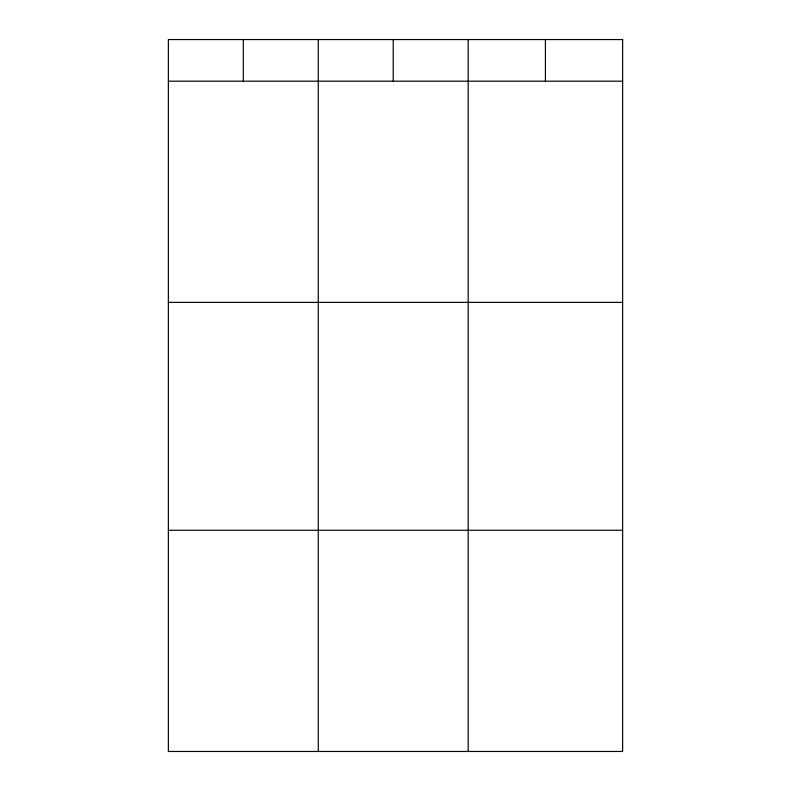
<?xml version="1.0" encoding="UTF-8"?>
<svg xmlns="http://www.w3.org/2000/svg" width="791" height="791" viewBox="0 0 791 791"><rect width="100%" height="100%" fill="white"/><g stroke="black" fill="none" stroke-linecap="round" stroke-linejoin="round"><path stroke-width="1.19" d="M168.364 81.186L622.636 81.186M168.364 302.37L622.636 302.37M168.364 530.267L622.636 530.267M545.414 39.55L545.414 81.186M468.183 39.55L468.183 751.45M393.226 39.55L393.226 81.186M318.269 39.55L318.269 751.45M243.321 39.55L243.321 81.186M622.636 39.55L168.364 39.55L168.364 751.45L622.636 751.45L622.636 39.55"/></g></svg>
